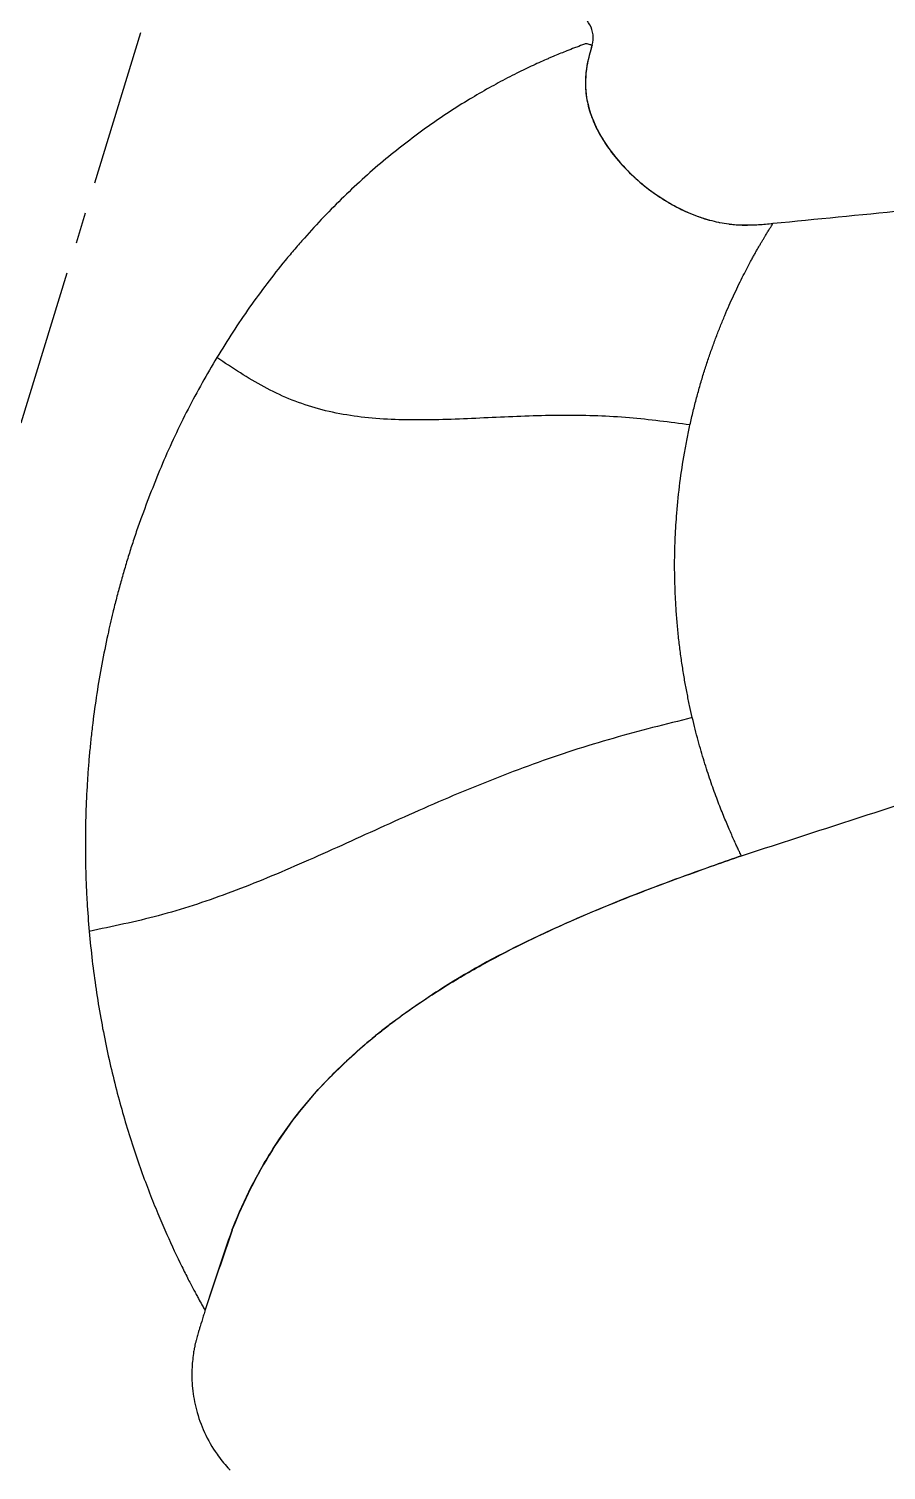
# Model space of a CAD drawing. Extents: x 2371 to 2965, y -1245 to -825.
# Drawn here: x 2528.4 to 2576.2, y -1065.5 to -985.2 of the extents above; entities that cross this region are included whole.
import ezdxf

# ---------------------------------------------------------------- set-up
doc = ezdxf.new("R2010")
doc.units = 0
doc.header["$LTSCALE"] = 7
doc.header["$MEASUREMENT"] = 0
doc.linetypes.add('CENTER', pattern=[2, 1.25, -0.25, 0.25, -0.25])
doc.layers.add('CL', color=1, linetype='CENTER')
doc.layers.add('DWG', color=7, linetype='CONTINUOUS')

msp = doc.modelspace()

# ---------------------------------------------------------------- linework, layer by layer
at = {"layer": 'CL'}
msp.add_line((2515.727, -1047.32), (2548.657, -939.612), dxfattribs=at)
at = {"layer": 'DWG'}
for p, q in [((2569.894, -996.031), (2569.894, -996.031)), ((2567.834, -996.109), (2567.884, -996.112)), ((2547.941, -1041.144), (2547.945, -1041.141)), ((2538.246, -1056.607), (2538.248, -1056.609))]:
    msp.add_line(p, q, dxfattribs=at)
msp.add_arc((2558.372, -985.683), 1.5, 343.37373, 73, dxfattribs=at)
for points in [[(2558.957, -986.209), (2558.83, -986.257), (2558.406, -986.421)], [(2559.473, -986.02), (2559.387, -986.051), (2558.957, -986.209)], [(2559.809, -986.112), (2559.523, -987.27), (2559.481, -988.84), (2559.882, -990.324), (2560.632, -991.697), (2561.678, -992.98), (2563.019, -994.167), (2564.053, -994.861)], [(2559.804, -986.111), (2559.467, -987.622), (2559.447, -988.546), (2559.601, -989.505), (2559.946, -990.487), (2560.476, -991.469), (2561.175, -992.423), (2562.015, -993.32), (2562.963, -994.127), (2563.98, -994.819), (2564.052, -994.862)], [(2559.807, -986.111), (2559.769, -986.102), (2559.699, -986.083), (2559.6, -986.056), (2559.473, -986.02)], [(2558.407, -986.422), (2558.074, -986.555), (2557.721, -986.701), (2557.546, -986.775), (2557.359, -986.856), (2556.955, -987.034), (2556.524, -987.231), (2556.08, -987.44), (2555.61, -987.67), (2555.106, -987.927), (2554.071, -988.485)], [(2554.071, -988.484), (2552.986, -989.117), (2551.845, -989.836), (2550.681, -990.63), (2549.503, -991.5), (2548.327, -992.44), (2547.144, -993.462), (2545.979, -994.549), (2544.86, -995.678), (2543.779, -996.853), (2543.248, -997.463), (2542.716, -998.1), (2541.692, -999.395), (2540.731, -1000.706), (2539.788, -1002.098), (2538.901, -1003.513)], [(2564.052, -994.862), (2565.03, -995.372), (2565.156, -995.428)], [(2564.053, -994.861), (2564.604, -995.165), (2565.156, -995.428)], [(2565.156, -995.428), (2565.713, -995.651)], [(2565.156, -995.428), (2565.713, -995.65)], [(2565.713, -995.65), (2565.769, -995.67)], [(2565.713, -995.651), (2565.769, -995.67)], [(2565.769, -995.67), (2566.078, -995.773), (2566.285, -995.834)], [(2565.769, -995.67), (2566.285, -995.834)], [(2566.285, -995.834), (2566.355, -995.854)], [(2566.285, -995.834), (2566.322, -995.845), (2566.355, -995.854)], [(2566.355, -995.854), (2566.855, -995.973)], [(2566.355, -995.854), (2566.855, -995.973)], [(2566.855, -995.973), (2566.93, -995.988)], [(2566.855, -995.973), (2566.93, -995.988)], [(2566.93, -995.988), (2567.422, -996.067)], [(2566.93, -995.988), (2567.422, -996.067)], [(2569.476, -996.071), (2569.894, -996.031)], [(2569.476, -996.072), (2569.894, -996.031)], [(2569.594, -996.511), (2569.716, -996.314), (2569.811, -996.163), (2569.872, -996.065), (2569.894, -996.031)], [(2569.894, -996.031), (2577.159, -995.315)], [(2567.422, -996.067), (2567.511, -996.078)], [(2567.422, -996.067), (2567.453, -996.071)], [(2567.453, -996.071), (2567.511, -996.078)], [(2567.511, -996.078), (2567.645, -996.093)], [(2567.511, -996.078), (2567.834, -996.109)], [(2567.645, -996.093), (2567.834, -996.109)], [(2567.834, -996.109), (2567.868, -996.112)], [(2567.834, -996.109), (2567.884, -996.112)], [(2567.868, -996.112), (2567.987, -996.119)], [(2567.884, -996.112), (2567.947, -996.116)], [(2567.947, -996.116), (2567.987, -996.118)], [(2567.987, -996.118), (2568.073, -996.122), (2568.096, -996.123)], [(2567.987, -996.119), (2568.057, -996.122)], [(2568.057, -996.122), (2568.096, -996.123)], [(2568.096, -996.123), (2568.694, -996.122)], [(2568.096, -996.123), (2568.251, -996.128)], [(2568.251, -996.128), (2568.694, -996.124)], [(2568.413, -998.597), (2568.643, -998.162), (2568.754, -997.958), (2568.864, -997.76), (2568.971, -997.569), (2569.072, -997.391), (2569.169, -997.222), (2569.217, -997.141), (2569.264, -997.061), (2569.354, -996.907), (2569.436, -996.771)], [(2568.694, -996.122), (2568.769, -996.12)], [(2568.694, -996.124), (2568.769, -996.121)], [(2568.769, -996.12), (2569.383, -996.079)], [(2568.769, -996.121), (2568.999, -996.109), (2569.383, -996.081)], [(2569.383, -996.079), (2569.476, -996.071)], [(2569.383, -996.081), (2569.476, -996.072)], [(2569.436, -996.771), (2569.437, -996.77), (2569.477, -996.704), (2569.594, -996.511)], [(2565.266, -1007.271), (2565.445, -1006.5), (2565.635, -1005.758), (2565.834, -1005.043), (2566.045, -1004.341), (2566.154, -1003.996), (2566.267, -1003.655), (2566.493, -1002.999), (2566.725, -1002.369), (2566.964, -1001.754), (2567.206, -1001.163), (2567.45, -1000.598), (2567.692, -1000.064), (2567.937, -999.544), (2568.178, -999.055), (2568.413, -998.597)], [(2538.901, -1003.513), (2538.084, -1004.923), (2537.297, -1006.396), (2535.873, -1009.421), (2534.662, -1012.508)], [(2565.266, -1007.271), (2561.887, -1006.873), (2558.36, -1006.736), (2554.701, -1006.838), (2551.042, -1006.981), (2549.266, -1006.981), (2547.553, -1006.889), (2544.373, -1006.317), (2542.916, -1005.807), (2541.537, -1005.151), (2540.213, -1004.37), (2538.901, -1003.513)], [(2564.531, -1012.183), (2564.708, -1010.484), (2564.956, -1008.843), (2565.105, -1008.043), (2565.266, -1007.271)], [(2534.662, -1012.508), (2534.381, -1013.323), (2534.244, -1013.733), (2534.119, -1014.121), (2533.998, -1014.503), (2533.876, -1014.904), (2533.639, -1015.711), (2533.418, -1016.514), (2533.209, -1017.319)], [(2564.411, -1014.81), (2564.449, -1013.535), (2564.532, -1012.183)], [(2564.418, -1015.701), (2564.411, -1015.259), (2564.411, -1014.81)], [(2564.844, -1020.732), (2564.732, -1019.946), (2564.682, -1019.55), (2564.634, -1019.142), (2564.591, -1018.723), (2564.553, -1018.317), (2564.488, -1017.46), (2564.443, -1016.583), (2564.418, -1015.701)], [(2533.209, -1017.319), (2533.109, -1017.723), (2532.823, -1018.966)], [(2532.823, -1018.966), (2532.495, -1020.596), (2532.215, -1022.243), (2531.986, -1023.897), (2531.889, -1024.74), (2531.806, -1025.574), (2531.737, -1026.391), (2531.68, -1027.224), (2531.602, -1028.915)], [(2565.396, -1023.579), (2565.246, -1022.911), (2565.173, -1022.565), (2565.102, -1022.21), (2565.034, -1021.852), (2564.968, -1021.49), (2564.844, -1020.732)], [(2565.396, -1023.579), (2560.984, -1024.735), (2556.533, -1026.173), (2552.078, -1027.928), (2547.702, -1029.862), (2543.489, -1031.755), (2541.461, -1032.613), (2539.483, -1033.384), (2535.64, -1034.616), (2531.789, -1035.489)], [(2567.094, -1028.942), (2566.926, -1028.516), (2566.754, -1028.064), (2566.406, -1027.092), (2566.231, -1026.564), (2566.056, -1026.012), (2565.886, -1025.444), (2565.72, -1024.854), (2565.555, -1024.23), (2565.396, -1023.579)], [(2568.131, -1031.28), (2578.89, -1027.785)], [(2531.601, -1028.915), (2531.575, -1030.554), (2531.58, -1031.369), (2531.598, -1032.215), (2531.628, -1033.056), (2531.669, -1033.861), (2531.79, -1035.491)], [(2568.131, -1031.281), (2568.121, -1031.259), (2568.082, -1031.179), (2568.017, -1031.044), (2567.976, -1030.957), (2567.929, -1030.858), (2567.822, -1030.627), (2567.698, -1030.355), (2567.413, -1029.708), (2567.256, -1029.337), (2567.094, -1028.942)], [(2566.659, -1031.794), (2568.131, -1031.28)], [(2568.131, -1031.281), (2566.66, -1031.795)], [(2548.513, -1040.696), (2549.219, -1040.17), (2551.467, -1038.655), (2553.819, -1037.278), (2558.664, -1034.904), (2563.471, -1032.954), (2566.659, -1031.794)], [(2566.66, -1031.795), (2562.175, -1033.452), (2556.491, -1035.905), (2551.49, -1038.641), (2548.513, -1040.696)], [(2531.79, -1035.491), (2531.959, -1037.128), (2532.172, -1038.72), (2532.433, -1040.319), (2532.734, -1041.869), (2533.073, -1043.378), (2533.455, -1044.877), (2534.295, -1047.673), (2534.749, -1048.984), (2535.209, -1050.209), (2535.67, -1051.352), (2536.118, -1052.39), (2536.954, -1054.175), (2537.312, -1054.885), (2537.625, -1055.484), (2537.688, -1055.602)], [(2548.513, -1040.696), (2547.941, -1041.144)], [(2547.945, -1041.141), (2548.513, -1040.696)], [(2539.749, -1052.139), (2539.814, -1051.974), (2540.824, -1049.736), (2542.049, -1047.584), (2545.207, -1043.615), (2547.12, -1041.824), (2547.161, -1041.789)], [(2547.161, -1041.789), (2544.849, -1043.99), (2541.98, -1047.694), (2539.781, -1052.061), (2539.75, -1052.139)], [(2547.945, -1041.141), (2547.161, -1041.789)], [(2547.161, -1041.789), (2547.941, -1041.144)], [(2538.244, -1056.613), (2539.749, -1052.139)], [(2539.75, -1052.139), (2538.258, -1056.574)], [(2537.687, -1055.602), (2537.759, -1055.735), (2537.879, -1055.955), (2538.07, -1056.304), (2538.194, -1056.525), (2538.217, -1056.565)], [(2538.232, -1056.659), (2538.146, -1056.941), (2537.973, -1057.509)], [(2538.221, -1056.562), (2538.233, -1056.584), (2538.246, -1056.607)], [(2538.248, -1056.609), (2538.232, -1056.659)], [(2537.913, -1057.702), (2537.865, -1057.862), (2537.823, -1058.004)], [(2537.972, -1057.509), (2537.913, -1057.702)], [(2537.702, -1058.46), (2537.685, -1058.541), (2537.654, -1058.692), (2537.633, -1058.8)], [(2537.823, -1058.004), (2537.743, -1058.293), (2537.703, -1058.46)], [(2537.611, -1058.917), (2537.519, -1059.775), (2537.548, -1060.956), (2537.763, -1062.147), (2538.216, -1063.414), (2538.912, -1064.628), (2539.512, -1065.379)], [(2537.632, -1058.8), (2537.611, -1058.917)], [(2539.512, -1065.379), (2539.641, -1065.518)]]:
    msp.add_spline(points, degree=3, dxfattribs=at)

doc.saveas('drawing.dxf')
